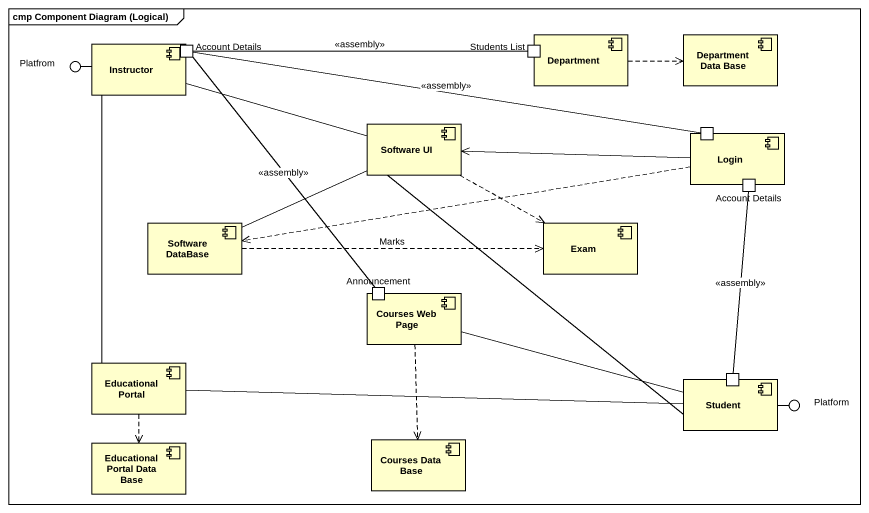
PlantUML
@startuml
mainframe cmp Component Diagram (Logical)
() Platfrom
component Instructor {
  port "Account Details" as Account_Details
}
component Department {
  port "Students List" as Students_List
}
component "Department Data Base" as Department_Data_Base
component "Software UI" as Software_UI
component Login {
  port " " as port1
  port "Account Details" as Account_Details_2
}
component "Software DataBase" as Software_DataBase
component Exam
component "Courses Web Page" as Courses_Web_Page {
  port Announcement
}
component "Educational Portal" as Educational_Portal
component Student {
  port " " as port2
}
() Platform
component "Educational Portal Data Base" as Educational_Portal_Data_Base
component "Courses Data Base" as Courses_Data_Base
Instructor -left- Platfrom
Student -right- Platform
Instructor -right- Software_UI
Instructor -- Educational_Portal
Account_Details -right- Students_List : <<assembly>>
Department .right.> Department_Data_Base
Software_UI .right.> Exam
Software_UI -- Student
Login -left-> Software_UI
Login .left.> Software_DataBase
port1 -left- Account_Details : <<assembly>>
Account_Details_2 -- port2 : <<assembly>>
Software_DataBase -right- Software_UI
Software_DataBase .right.> Exam : Marks
Courses_Web_Page -right- Student
Courses_Web_Page ..> Courses_Data_Base
Announcement -up- Account_Details : <<assembly>>
Educational_Portal -right- Student
Educational_Portal ..> Educational_Portal_Data_Base
@enduml
